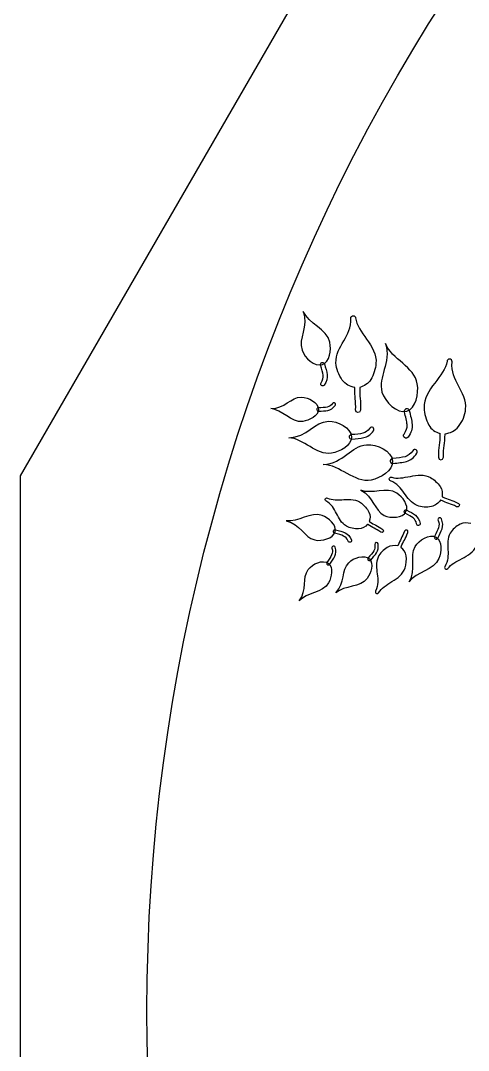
# Model space of a CAD drawing. Extents: x 5.1 to 86.3, y 5.1 to 86.3.
# Drawn here: x 5.13 to 14.24, y 44.89 to 65.82 of the extents above; entities that cross this region are included whole.
import ezdxf

# ---------------------------------------------------------------- set-up
doc = ezdxf.new("R2010")
doc.units = 0
doc.layers.add('View004', color=7, linetype='CONTINUOUS')

msp = doc.modelspace()

# ---------------------------------------------------------------- linework, layer by layer
at = {"layer": 'View004', "color": 7}
for p, q in [((5.132292, 56.571188), (16.003291, 75.39919)), ((5.132292, 34.830789), (5.132292, 56.571188))]:
    msp.add_line(p, q, dxfattribs=at)
at = {"layer": 'View004', "color": 1}
for p, q in [((11.897854, 59.8257), (11.897816, 59.82566)), ((11.257641, 58.874265), (11.257641, 58.874265)), ((11.268354, 58.834516), (11.268354, 58.834516)), ((13.849835, 58.942317), (13.849874, 58.942316)), ((11.151641, 57.916223), (11.151641, 57.916223)), ((11.186231, 57.918517), (11.186231, 57.918517)), ((12.972286, 57.935844), (12.972286, 57.935844)), ((12.983559, 57.885409), (12.983559, 57.885409)), ((11.857827, 57.362359), (11.857827, 57.362359)), ((11.812359, 57.357889), (11.812359, 57.357889)), ((12.645161, 56.863678), (12.645161, 56.863678)), ((12.695331, 56.870506), (12.695331, 56.870506)), ((12.632458, 56.522594), (12.632446, 56.522565)), ((11.32893, 56.109136), (11.328916, 56.109117)), ((12.935475, 55.861549), (12.935475, 55.861549)), ((12.967013, 55.843293), (12.967013, 55.843293)), ((11.491342, 55.450516), (11.491342, 55.450516)), ((11.526158, 55.439756), (11.526158, 55.439756)), ((13.562133, 55.286778), (13.562133, 55.286778)), ((13.578872, 55.32088), (13.578872, 55.32088)), ((12.200858, 54.853384), (12.200858, 54.853384)), ((12.223086, 54.879986), (12.223086, 54.879986)), ((11.36935, 54.763408), (11.36935, 54.763408)), ((11.388195, 54.792504), (11.388195, 54.792504)), ((13.773674, 54.670851), (13.773649, 54.670841)), ((12.368603, 54.177638), (12.368576, 54.177663))]:
    msp.add_line(p, q, dxfattribs=at)
at = {"layer": 'View004', "color": 3}
for points in [[(7.701293, 45.701241), (7.701293, 59.277333), (14.944052, 71.82216), (26.701293, 78.610206)], [(26.701293, 12.792276), (14.944052, 19.580323), (7.701293, 32.125149), (7.701293, 45.701241)]]:
    msp.add_open_spline(points, degree=3, dxfattribs=at)
at = {"layer": 'View004', "color": 1}
for points in [[(10.877318, 59.913712), (10.988539, 59.599057), (10.768628, 59.368375), (10.853486, 59.125577)], [(11.419094, 59.284634), (11.365767, 59.556186), (10.982828, 59.663469), (10.877318, 59.913712)], [(11.702553, 59.311307), (11.781513, 59.448098), (11.854304, 59.585174), (11.844653, 59.773884)], [(11.844653, 59.773884), (11.843057, 59.803683), (11.868117, 59.828064), (11.897854, 59.8257)], [(11.897816, 59.82566), (11.921387, 59.823684), (11.940278, 59.805277), (11.942806, 59.781747)], [(11.942806, 59.781747), (11.958928, 59.636323), (12.062898, 59.495558), (12.166586, 59.347084)], [(11.268354, 58.834516), (11.418653, 58.883979), (11.449585, 59.12937), (11.419094, 59.284634)], [(11.543988, 58.863569), (11.535664, 59.037941), (11.623592, 59.174515), (11.702553, 59.311307)], [(12.166586, 59.347084), (12.270275, 59.198609), (12.374326, 59.039512), (12.356401, 58.850947)], [(12.551843, 59.260175), (12.674215, 58.859494), (12.38586, 58.582143), (12.479079, 58.273017)], [(13.197098, 58.441732), (13.14499, 58.785206), (12.670557, 58.940588), (12.551843, 59.260175)], [(10.853486, 59.125577), (10.909219, 58.966107), (11.107892, 58.781709), (11.268354, 58.834516)], [(11.229559, 58.823433), (11.226406, 58.8339), (11.227608, 58.845196), (11.232894, 58.854764)], [(11.232894, 58.854764), (11.23818, 58.864332), (11.247102, 58.871363), (11.257641, 58.874265)], [(11.257641, 58.874265), (11.279215, 58.880077), (11.301428, 58.867357), (11.307335, 58.845809)], [(11.307335, 58.845809), (11.33142, 58.761021), (11.356158, 58.693128), (11.362971, 58.624471)], [(11.672693, 58.516592), (11.597463, 58.620005), (11.549469, 58.748423), (11.543988, 58.863569)], [(12.356401, 58.850947), (12.34655, 58.747301), (12.311271, 58.62605), (12.2505, 58.524992)], [(13.801309, 58.898403), (13.778752, 58.747709), (13.664962, 58.605356), (13.551158, 58.45497)], [(13.849874, 58.942316), (13.825267, 58.941176), (13.804877, 58.922792), (13.801309, 58.898403)], [(13.903138, 58.886282), (13.905981, 58.917229), (13.880874, 58.943594), (13.849835, 58.942317)], [(14.032626, 58.399258), (13.955894, 58.544747), (13.885594, 58.690287), (13.903138, 58.886282)], [(11.281848, 58.616129), (11.27645, 58.670244), (11.254361, 58.736165), (11.229559, 58.823433)], [(11.362971, 58.624471), (11.369843, 58.555832), (11.355229, 58.486266), (11.30612, 58.415392)], [(11.249618, 58.405044), (11.231157, 58.417789), (11.226524, 58.443086), (11.23927, 58.461546)], [(11.23927, 58.461546), (11.279443, 58.519524), (11.28726, 58.562018), (11.281848, 58.616129)], [(11.30612, 58.415392), (11.293375, 58.396931), (11.268078, 58.392299), (11.249618, 58.405044)], [(11.928511, 58.364958), (11.829313, 58.384163), (11.735426, 58.430356), (11.672693, 58.516592)], [(12.2505, 58.524992), (12.199979, 58.440972), (12.116506, 58.39119), (12.025372, 58.366953)], [(12.983559, 57.885409), (13.174751, 57.939268), (13.226893, 58.245347), (13.197098, 58.441732)], [(13.551158, 58.45497), (13.437354, 58.304583), (13.32275, 58.143157), (13.333908, 57.946217)], [(11.94224, 57.909003), (11.953079, 58.099883), (11.921383, 58.173522), (11.928014, 58.356195)], [(11.928014, 58.356195), (11.927919, 58.359159), (11.928086, 58.362047), (11.928511, 58.364958)], [(12.026512, 58.353136), (12.020295, 58.183375), (12.052304, 58.106671), (12.040801, 57.903759)], [(12.025372, 58.366953), (12.026246, 58.362393), (12.026755, 58.357772), (12.026512, 58.353136)], [(12.479079, 58.273017), (12.540302, 58.069983), (12.77944, 57.827909), (12.983559, 57.885409)], [(14.179839, 57.927035), (14.195431, 58.108149), (14.109358, 58.253769), (14.032626, 58.399258)], [(10.219808, 57.936037), (10.500822, 57.933153), (10.624705, 58.171227), (10.841282, 58.169769)], [(10.841282, 58.169769), (10.98353, 58.168813), (11.184586, 58.060758), (11.186231, 57.918517)], [(11.475481, 58.043314), (11.440231, 57.995507), (11.408503, 57.9777), (11.363914, 57.967269)], [(11.379371, 57.900359), (11.435933, 57.913586), (11.48738, 57.944185), (11.53047, 58.002625)], [(11.52332, 58.050464), (11.508135, 58.0617), (11.486717, 58.058499), (11.475481, 58.043314)], [(11.53047, 58.002625), (11.541706, 58.01781), (11.538505, 58.039228), (11.52332, 58.050464)], [(10.86866, 57.675768), (10.637764, 57.644267), (10.447944, 57.920153), (10.219808, 57.936037)], [(11.186231, 57.918517), (11.187773, 57.785285), (11.000679, 57.693778), (10.86866, 57.675768)], [(11.160437, 57.941254), (11.154253, 57.934435), (11.151082, 57.925411), (11.151641, 57.916223)], [(11.151641, 57.916223), (11.152889, 57.89745), (11.169076, 57.883216), (11.187855, 57.884381)], [(11.184492, 57.952448), (11.175293, 57.952109), (11.16662, 57.948073), (11.160437, 57.941254)], [(11.363914, 57.967269), (11.319326, 57.956825), (11.260783, 57.956464), (11.184492, 57.952448)], [(11.187855, 57.884381), (11.261974, 57.888293), (11.32281, 57.887081), (11.379371, 57.900359)], [(12.040801, 57.903759), (12.038756, 57.836484), (11.937183, 57.841857), (11.94224, 57.909003)], [(12.934301, 57.87362), (12.930915, 57.886918), (12.933038, 57.90102), (12.940188, 57.912732)], [(12.988603, 57.610781), (12.984777, 57.678944), (12.96066, 57.762822), (12.934301, 57.87362)], [(12.940188, 57.912732), (12.947337, 57.924445), (12.95891, 57.932778), (12.972286, 57.935844)], [(12.972286, 57.935844), (12.999659, 57.94196), (13.026826, 57.924798), (13.033062, 57.897452)], [(13.033062, 57.897452), (13.058656, 57.789803), (13.085988, 57.703308), (13.090799, 57.61683)], [(13.333908, 57.946217), (13.340041, 57.837966), (13.371933, 57.710386), (13.431156, 57.602805)], [(14.032112, 57.571074), (14.11451, 57.675699), (14.169559, 57.807429), (14.179839, 57.927035)], [(10.584073, 57.344993), (10.954359, 57.352955), (11.107581, 57.671742), (11.392928, 57.678884)], [(11.392928, 57.678884), (11.580344, 57.683579), (11.849707, 57.549657), (11.857827, 57.362359)], [(12.926793, 57.419224), (12.980331, 57.489753), (12.992447, 57.542623), (12.988603, 57.610781)], [(13.090799, 57.61683), (13.095683, 57.530372), (13.07357, 57.443919), (13.008124, 57.357702)], [(13.431156, 57.602805), (13.480391, 57.513362), (13.565277, 57.458239), (13.659151, 57.429395)], [(13.759871, 57.423445), (13.863864, 57.439489), (13.963401, 57.483827), (14.032112, 57.571074)], [(11.857827, 57.362359), (11.865433, 57.186924), (11.622813, 57.058556), (11.449665, 57.029308)], [(11.822898, 57.39123), (11.815038, 57.381989), (11.811238, 57.369968), (11.812359, 57.357889)], [(11.854116, 57.406982), (11.842013, 57.40615), (11.830757, 57.400471), (11.822898, 57.39123)], [(12.089839, 57.434014), (12.031543, 57.41839), (11.954442, 57.415464), (11.854116, 57.406982)], [(12.233618, 57.538852), (12.189186, 57.474404), (12.148137, 57.44962), (12.089839, 57.434014)], [(12.113, 57.346523), (12.186953, 57.366313), (12.253441, 57.408773), (12.307756, 57.487556)], [(12.296335, 57.550273), (12.275863, 57.564438), (12.247783, 57.559325), (12.233618, 57.538852)], [(12.307756, 57.487556), (12.321921, 57.508028), (12.316808, 57.536108), (12.296335, 57.550273)], [(12.936697, 57.347798), (12.914238, 57.364787), (12.909804, 57.396765), (12.926793, 57.419224)], [(13.657419, 57.415061), (13.657137, 57.238154), (13.620782, 57.159605), (13.624687, 56.947991)], [(13.659151, 57.429395), (13.658057, 57.424683), (13.65735, 57.419895), (13.657419, 57.415061)], [(13.72746, 56.949511), (13.723766, 57.148578), (13.759679, 57.22395), (13.76004, 57.41431)], [(13.76004, 57.41431), (13.760256, 57.41735), (13.760198, 57.42039), (13.759871, 57.423445)], [(11.449665, 57.029308), (11.146835, 56.978151), (10.88525, 57.333617), (10.584073, 57.344993)], [(11.285385, 56.798704), (11.695143, 56.822803), (11.851677, 57.182178), (12.167399, 57.201865)], [(11.812359, 57.357889), (11.814788, 57.333212), (11.836707, 57.315141), (11.861394, 57.317461)], [(11.861394, 57.317461), (11.958864, 57.325716), (12.039051, 57.326666), (12.113, 57.346523)], [(12.167399, 57.201865), (12.374766, 57.214799), (12.678608, 57.0776), (12.695331, 56.870506)], [(13.008124, 57.357702), (12.991135, 57.335243), (12.959156, 57.330809), (12.936697, 57.347798)], [(12.949324, 56.959437), (12.885406, 56.939729), (12.800139, 56.933306), (12.689379, 56.919771)], [(13.10423, 57.081478), (13.057682, 57.008269), (13.013244, 56.979127), (12.949324, 56.959437)], [(12.978585, 56.863499), (13.05967, 56.888468), (13.131552, 56.938235), (13.188453, 57.027728)], [(13.173216, 57.096715), (13.149959, 57.111557), (13.119072, 57.104736), (13.10423, 57.081478)], [(13.188453, 57.027728), (13.203296, 57.050986), (13.196474, 57.081872), (13.173216, 57.096715)], [(13.624687, 56.947991), (13.624137, 56.877904), (13.730055, 56.879454), (13.72746, 56.949511)], [(12.257044, 56.484811), (11.923775, 56.415657), (11.619404, 56.798535), (11.285385, 56.798704)], [(12.695331, 56.870506), (12.710995, 56.676527), (12.447595, 56.524349), (12.257044, 56.484811)], [(12.655456, 56.901038), (12.647132, 56.890479), (12.643421, 56.87701), (12.645161, 56.863678)], [(12.645161, 56.863678), (12.648869, 56.83645), (12.67389, 56.81734), (12.701134, 56.820929)], [(12.689379, 56.919771), (12.67601, 56.91835), (12.663779, 56.911596), (12.655456, 56.901038)], [(12.701134, 56.820929), (12.80874, 56.834094), (12.897507, 56.838455), (12.978585, 56.863499)], [(12.632446, 56.522565), (12.641371, 56.538533), (12.660369, 56.545958), (12.677752, 56.54022)], [(12.677752, 56.54022), (12.78533, 56.505108), (12.917693, 56.53338), (13.055397, 56.558954)], [(13.055397, 56.558954), (13.193102, 56.584543), (13.338403, 56.607001), (13.465488, 56.534125)], [(13.465488, 56.534125), (13.535341, 56.494073), (13.609469, 56.430482), (13.661231, 56.35539)], [(12.780607, 56.219868), (12.577616, 56.35699), (12.270328, 56.185252), (12.047892, 56.276423)], [(12.651954, 56.468565), (12.630454, 56.476963), (12.621293, 56.502401), (12.632458, 56.522594)], [(12.932358, 56.220683), (12.86124, 56.320003), (12.787951, 56.415068), (12.651954, 56.468565)], [(13.661231, 56.35539), (13.704266, 56.292964), (13.712658, 56.218263), (13.700611, 56.146331)], [(11.339197, 56.059106), (11.321347, 56.069236), (11.316529, 56.092796), (11.32893, 56.109136)], [(11.328916, 56.109117), (11.338808, 56.122029), (11.356474, 56.126141), (11.37104, 56.118875)], [(11.37104, 56.118875), (11.461236, 56.074255), (11.581327, 56.082235), (11.705779, 56.087191)], [(12.047892, 56.276423), (12.314123, 56.148395), (12.320129, 55.866343), (12.524957, 55.766952)], [(12.967013, 55.843293), (13.030454, 55.968163), (12.896671, 56.141468), (12.780607, 56.219868)], [(13.197049, 55.965876), (13.071574, 56.015795), (13.003475, 56.121362), (12.932358, 56.220683)], [(13.700611, 56.146331), (13.704084, 56.145495), (13.707519, 56.144355), (13.710707, 56.142683)], [(13.710707, 56.142683), (13.828289, 56.084064), (13.89254, 56.082103), (14.031781, 56.009167)], [(11.554349, 55.805188), (11.50443, 55.901667), (11.452058, 55.994678), (11.339197, 56.059106)], [(11.705779, 56.087191), (11.830231, 56.092131), (11.960968, 56.093347), (12.063514, 56.01303)], [(12.063514, 56.01303), (12.11988, 55.968874), (12.177006, 55.903453), (12.21298, 55.830765)], [(13.482557, 55.94566), (13.385683, 55.925717), (13.2799, 55.932945), (13.197049, 55.965876)], [(13.671093, 56.07739), (13.62587, 56.013657), (13.563338, 55.962292), (13.482557, 55.94566)], [(13.677105, 56.074274), (13.675, 56.075186), (13.673001, 56.076174), (13.671093, 56.07739)], [(13.996619, 55.941413), (13.865641, 56.010033), (13.803648, 56.011242), (13.677105, 56.074274)], [(14.031781, 56.009167), (14.078512, 55.986238), (14.042275, 55.916406), (13.996619, 55.941413)], [(11.26043, 55.765248), (11.031962, 55.853622), (10.770738, 55.617651), (10.533567, 55.656895)], [(11.526158, 55.439756), (11.560139, 55.575633), (11.391061, 55.71472), (11.26043, 55.765248)], [(11.754802, 55.547248), (11.650732, 55.607118), (11.604267, 55.708709), (11.554349, 55.805188)], [(12.21298, 55.830765), (12.24289, 55.770337), (12.240749, 55.703527), (12.220971, 55.641758)], [(12.524957, 55.766952), (12.659487, 55.701669), (12.899281, 55.709979), (12.967013, 55.843293)], [(12.932119, 55.833862), (12.929463, 55.843166), (12.930673, 55.853149), (12.935475, 55.861549)], [(12.949586, 55.812118), (12.941073, 55.816718), (12.934775, 55.824557), (12.932119, 55.833862)], [(12.935475, 55.861549), (12.945385, 55.878665), (12.967266, 55.88455), (12.984425, 55.874715)], [(13.111817, 55.714668), (13.074647, 55.745258), (13.019631, 55.772837), (12.949586, 55.812118)], [(12.984425, 55.874715), (13.052472, 55.836542), (13.110381, 55.809379), (13.157518, 55.770547)], [(13.181601, 55.591079), (13.170617, 55.652542), (13.148994, 55.68409), (13.111817, 55.714668)], [(13.157518, 55.770547), (13.204681, 55.731763), (13.238939, 55.678983), (13.252366, 55.603848)], [(13.637937, 55.713154), (13.618962, 55.70488), (13.610287, 55.682789), (13.618562, 55.663814)], [(13.687277, 55.693779), (13.679002, 55.712755), (13.656912, 55.721429), (13.637937, 55.713154)], [(13.70175, 55.49436), (13.720125, 55.555306), (13.719206, 55.620897), (13.687277, 55.693779)], [(10.533567, 55.656895), (10.821652, 55.591495), (10.890439, 55.317894), (11.11228, 55.266709)], [(11.491342, 55.450516), (11.497184, 55.469411), (11.5172, 55.48003), (11.536121, 55.474271)], [(12.003486, 55.493045), (11.915688, 55.487877), (11.823515, 55.507705), (11.754802, 55.547248)], [(12.186212, 55.584926), (12.138284, 55.534607), (12.0767, 55.497378), (12.003486, 55.493045)], [(12.191099, 55.581354), (12.189358, 55.582418), (12.187732, 55.583558), (12.186212, 55.584926)], [(12.455342, 55.423672), (12.348827, 55.50077), (12.294423, 55.509738), (12.191099, 55.581354)], [(12.220971, 55.641758), (12.22392, 55.640618), (12.2268, 55.639174), (12.229396, 55.637274)], [(12.229396, 55.637274), (12.325398, 55.570691), (12.381692, 55.560764), (12.494928, 55.478817)], [(12.494928, 55.478817), (12.533129, 55.452673), (12.492329, 55.395845), (12.455342, 55.423672)], [(13.003753, 55.420542), (13.021284, 55.466028), (12.951964, 55.490964), (12.936493, 55.444741)], [(13.223368, 55.562081), (13.203827, 55.558554), (13.185127, 55.571537), (13.181601, 55.591079)], [(13.252366, 55.603848), (13.255892, 55.584307), (13.24291, 55.565607), (13.223368, 55.562081)], [(13.629757, 55.516276), (13.615288, 55.468222), (13.583612, 55.412431), (13.545699, 55.337786)], [(13.612177, 55.303752), (13.649, 55.376277), (13.683424, 55.433386), (13.70175, 55.49436)], [(13.618562, 55.663814), (13.644681, 55.604193), (13.644238, 55.564324), (13.629757, 55.516276)], [(14.067114, 55.587037), (13.984189, 55.545784), (13.91039, 55.479365), (13.868339, 55.40724)], [(14.282168, 55.598832), (14.212025, 55.619686), (14.136264, 55.621434), (14.067114, 55.587037)], [(11.11228, 55.266709), (11.257984, 55.233088), (11.489879, 55.294691), (11.526158, 55.439756)], [(11.494249, 55.422778), (11.489583, 55.431255), (11.488535, 55.441256), (11.491342, 55.450516)], [(11.516126, 55.405479), (11.506801, 55.408064), (11.498914, 55.4143), (11.494249, 55.422778)], [(11.696011, 55.346683), (11.652952, 55.368208), (11.59317, 55.382817), (11.516126, 55.405479)], [(11.536121, 55.474271), (11.610969, 55.452243), (11.673478, 55.438686), (11.728092, 55.41135)], [(11.79161, 55.241779), (11.76719, 55.299242), (11.739073, 55.32517), (11.696011, 55.346683)], [(11.728092, 55.41135), (11.782719, 55.384066), (11.82789, 55.34026), (11.857743, 55.270015)], [(11.857743, 55.270015), (11.86554, 55.251753), (11.857057, 55.230628), (11.838795, 55.222831)], [(12.936493, 55.444741), (12.890124, 55.314269), (12.848285, 55.27401), (12.801412, 55.150198)], [(12.868018, 55.124559), (12.911543, 55.239633), (12.95445, 55.281851), (13.003753, 55.420542)], [(13.151613, 55.130725), (13.230321, 55.265285), (13.442897, 55.397114), (13.578872, 55.32088)], [(13.545699, 55.337786), (13.54099, 55.328865), (13.54008, 55.318422), (13.543173, 55.308821)], [(13.543173, 55.308821), (13.546266, 55.299219), (13.553102, 55.291272), (13.562133, 55.286778)], [(13.562133, 55.286778), (13.580643, 55.277695), (13.603012, 55.285282), (13.612177, 55.303752)], [(13.578872, 55.32088), (13.706236, 55.249475), (13.690806, 55.021758), (13.635703, 54.886539)], [(13.868339, 55.40724), (13.804642, 55.298026), (13.815418, 55.180881), (13.820361, 55.066596)], [(11.461131, 55.098967), (11.478371, 55.042127), (11.473671, 55.006048), (11.455369, 54.964072)], [(11.484007, 55.141587), (11.465921, 55.136135), (11.455679, 55.117053), (11.461131, 55.098967)], [(11.526626, 55.118711), (11.521174, 55.136797), (11.502093, 55.147039), (11.484007, 55.141587)], [(11.518241, 54.936451), (11.541462, 54.989696), (11.5477, 55.049229), (11.526626, 55.118711)], [(11.838795, 55.222831), (11.820533, 55.215034), (11.799408, 55.223517), (11.79161, 55.241779)], [(12.332582, 55.175367), (12.342815, 55.116858), (12.333782, 55.081613), (12.310533, 55.042161)], [(12.360449, 55.214904), (12.341836, 55.211681), (12.32936, 55.193979), (12.332582, 55.175367)], [(12.399986, 55.187037), (12.396763, 55.20565), (12.379062, 55.218127), (12.360449, 55.214904)], [(12.3696, 55.007132), (12.399096, 55.057174), (12.412494, 55.115515), (12.399986, 55.187037)], [(12.585922, 55.114805), (12.506658, 55.066894), (12.438555, 54.994643), (12.402561, 54.919312)], [(12.799284, 55.144194), (12.727667, 55.159227), (12.652019, 55.154758), (12.585922, 55.114805)], [(12.801412, 55.150198), (12.800523, 55.148222), (12.799816, 55.146246), (12.799284, 55.144194)], [(12.863374, 55.115651), (12.865229, 55.118463), (12.866878, 55.121427), (12.868018, 55.124559)], [(12.969285, 54.946925), (12.959152, 55.017203), (12.917408, 55.073878), (12.863374, 55.115651)], [(13.033667, 54.412722), (13.190101, 54.678003), (13.031776, 54.925856), (13.151613, 55.130725)], [(13.820361, 55.066596), (13.825301, 54.952312), (13.82619, 54.83991), (13.756842, 54.72193)], [(14.106427, 54.8883), (14.22271, 54.948971), (14.34278, 55.016339), (14.394366, 55.143453)], [(10.980543, 54.666263), (11.066369, 54.779705), (11.273203, 54.876241), (11.388195, 54.792504)], [(11.455369, 54.964072), (11.437077, 54.922089), (11.40236, 54.87495), (11.359959, 54.8114)], [(11.416526, 54.773393), (11.457712, 54.83514), (11.495062, 54.883177), (11.518241, 54.936451)], [(11.80315, 54.804018), (11.902077, 54.906237), (12.119075, 54.977027), (12.223086, 54.879986)], [(12.223086, 54.879986), (12.320509, 54.789091), (12.257485, 54.590582), (12.179338, 54.482664)], [(12.197344, 54.90216), (12.191237, 54.895273), (12.188167, 54.886213), (12.188828, 54.877032)], [(12.188828, 54.877032), (12.189489, 54.867851), (12.193826, 54.859325), (12.200858, 54.853384)], [(12.310533, 55.042161), (12.287294, 55.0027), (12.247126, 54.96011), (12.197344, 54.90216)], [(12.200858, 54.853384), (12.215297, 54.841322), (12.23677, 54.8432), (12.248896, 54.857585)], [(12.248896, 54.857585), (12.297253, 54.913893), (12.340143, 54.957055), (12.3696, 55.007132)], [(12.402561, 54.919312), (12.348035, 54.805242), (12.368381, 54.689376), (12.382679, 54.575882)], [(12.948445, 54.699583), (12.970976, 54.77154), (12.981475, 54.862394), (12.969285, 54.946925)], [(13.635703, 54.886539), (13.539332, 54.650045), (13.173526, 54.620679), (13.033667, 54.412722)], [(13.817242, 54.683997), (13.87626, 54.772008), (13.990144, 54.827631), (14.106427, 54.8883)], [(10.796259, 54.028376), (10.966609, 54.251889), (10.849867, 54.493545), (10.980543, 54.666263)], [(11.359959, 54.8114), (11.35473, 54.803824), (11.352779, 54.794459), (11.354546, 54.785426)], [(11.354546, 54.785426), (11.356314, 54.776392), (11.361652, 54.768454), (11.36935, 54.763408)], [(11.36935, 54.763408), (11.385143, 54.753182), (11.406231, 54.757645), (11.416526, 54.773393)], [(11.388195, 54.792504), (11.495905, 54.714071), (11.457372, 54.509393), (11.392864, 54.392808)], [(11.543007, 54.193128), (11.739159, 54.394377), (11.652528, 54.648388), (11.80315, 54.804018)], [(12.6824, 54.421676), (12.793317, 54.49168), (12.907458, 54.568667), (12.948445, 54.699583)], [(13.756842, 54.72193), (13.745844, 54.703318), (13.753786, 54.679279), (13.773674, 54.670851)], [(13.773649, 54.670841), (13.789451, 54.664229), (13.807743, 54.669701), (13.817242, 54.683997)], [(12.179338, 54.482664), (12.042665, 54.293916), (11.712045, 54.347156), (11.543007, 54.193128)], [(12.382679, 54.575882), (12.396977, 54.462388), (12.407076, 54.350437), (12.347639, 54.227167)], [(11.392864, 54.392808), (11.280043, 54.188904), (10.945409, 54.201733), (10.796259, 54.028376)], [(12.347639, 54.227167), (12.338205, 54.207719), (12.348089, 54.18441), (12.368603, 54.177638)], [(12.410944, 54.194345), (12.462546, 54.286901), (12.571484, 54.351676), (12.6824, 54.421676)], [(12.368576, 54.177663), (12.384867, 54.172343), (12.402647, 54.179335), (12.410944, 54.194345)]]:
    msp.add_open_spline(points, degree=3, dxfattribs=at)

doc.saveas('drawing.dxf')
